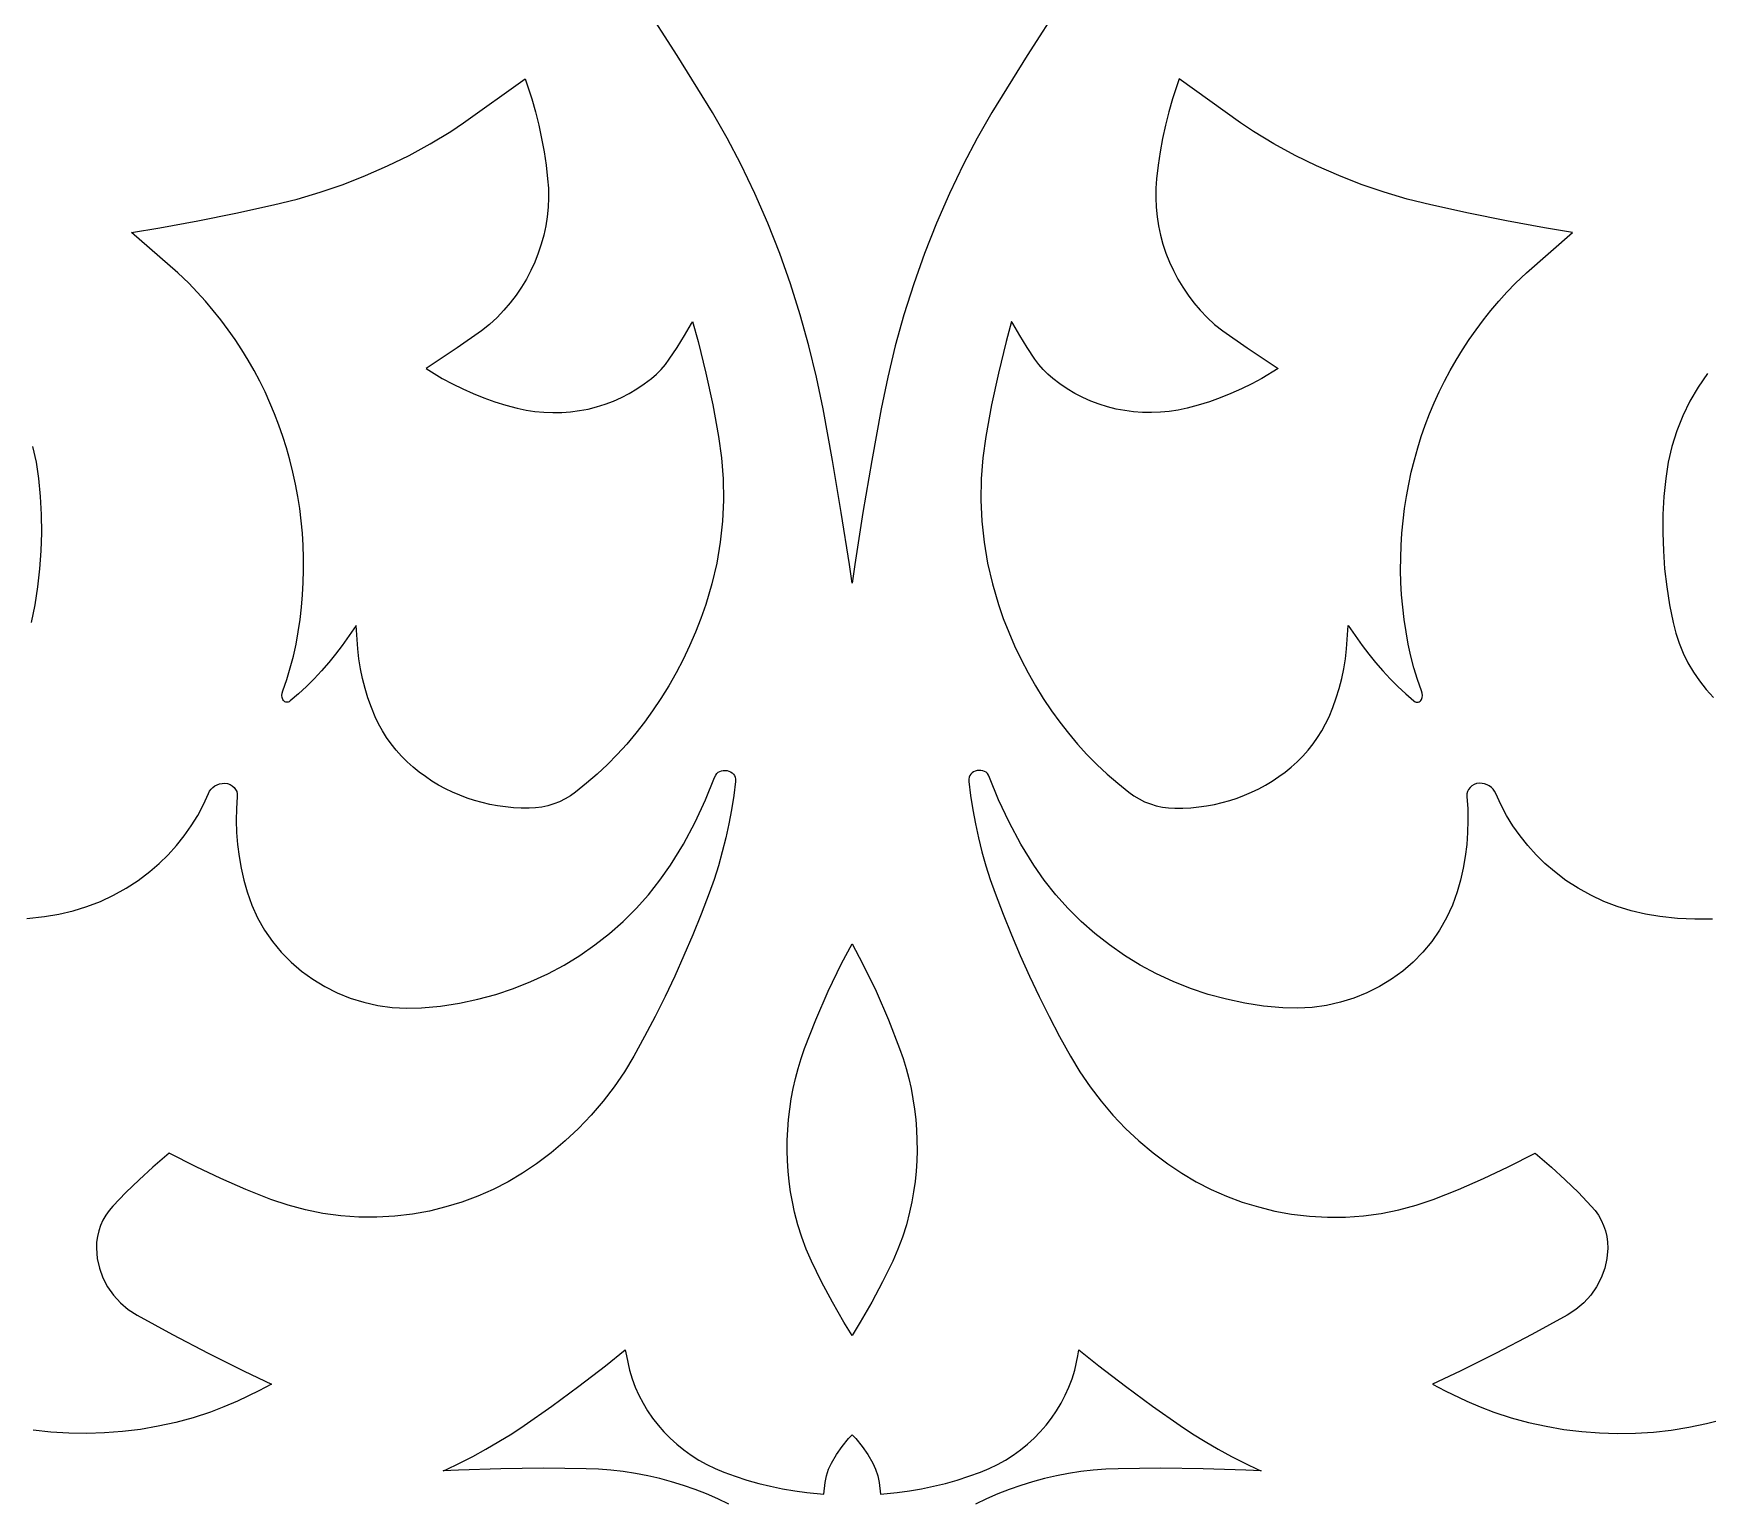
# Model space of a CAD drawing. Extents: x 2828 to 3228, y -800 to 800.
# Drawn here: x 2993.7 to 3064.2, y 72.7 to 134.5 of the extents above; entities that cross this region are included whole.
import ezdxf

# ---------------------------------------------------------------- set-up
doc = ezdxf.new("R2010")
doc.units = 0
doc.layers.add('LAYER_1', color=18, linetype='CONTINUOUS')

msp = doc.modelspace()

# ---------------------------------------------------------------- linework, layer by layer
at = {"layer": 'LAYER_1'}
for points in [[(3036.95, 135.837), (3035.502, 133.583), (3034.023, 131.186), (3033.4, 130.109), (3032.823, 129.008), (3032.234, 127.772), (3031.688, 126.52), (3031.187, 125.252), (3030.731, 123.97), (3030.32, 122.673), (3029.955, 121.364), (3029.635, 120.043), (3029.361, 118.713), (3028.962, 116.532), (3028.593, 114.347), (3028.253, 112.157), (3028.14, 111.366), (3028.138, 111.372), (3028.136, 111.366), (3028.023, 112.157), (3027.684, 114.347), (3027.314, 116.532), (3026.915, 118.713), (3026.641, 120.043), (3026.322, 121.364), (3025.956, 122.673), (3025.545, 123.97), (3025.089, 125.252), (3024.588, 126.52), (3024.043, 127.772), (3023.453, 129.008), (3022.876, 130.109), (3022.254, 131.186), (3020.774, 133.583), (3019.326, 135.837)], [(3064.156, 120.199), (3063.763, 119.628), (3063.415, 119.032), (3063.113, 118.415), (3062.859, 117.779), (3062.654, 117.127), (3062.498, 116.46), (3062.393, 115.78), (3062.321, 115.021), (3062.28, 114.259), (3062.272, 113.497), (3062.295, 112.735), (3062.349, 111.974), (3062.436, 111.216), (3062.554, 110.461), (3062.703, 109.712), (3062.816, 109.273), (3062.959, 108.845), (3063.132, 108.427), (3063.333, 108.023), (3063.563, 107.631), (3063.82, 107.255), (3064.103, 106.895), (3064.412, 106.553)], [(2993.622, 117.127), (2993.778, 116.46), (2993.883, 115.78), (2993.955, 115.021), (2993.996, 114.259), (2994.004, 113.497), (2993.981, 112.735), (2993.927, 111.974), (2993.84, 111.216), (2993.722, 110.461), (2993.573, 109.712)], [(2993.389, 97.259), (2994.127, 97.334), (2994.736, 97.435), (2995.335, 97.576), (2995.919, 97.757), (2996.489, 97.977), (2997.04, 98.235), (2997.572, 98.53), (2998.081, 98.862), (2998.566, 99.228), (2998.965, 99.573), (2999.339, 99.94), (2999.69, 100.326), (3000.014, 100.732), (3000.312, 101.156), (3000.583, 101.597), (3000.825, 102.054), (3001.034, 102.515), (3001.087, 102.619), (3001.149, 102.703), (3001.223, 102.777), (3001.309, 102.839), (3001.404, 102.889), (3001.507, 102.925), (3001.615, 102.945), (3001.726, 102.949), (3001.844, 102.933), (3001.949, 102.896), (3002.041, 102.842), (3002.12, 102.772), (3002.182, 102.691), (3002.225, 102.599), (3002.249, 102.501), (3002.251, 102.382), (3002.217, 101.889), (3002.208, 101.382), (3002.223, 100.876), (3002.262, 100.371), (3002.325, 99.868), (3002.413, 99.369), (3002.525, 98.873), (3002.662, 98.38), (3002.86, 97.817), (3003.107, 97.278), (3003.399, 96.767), (3003.732, 96.286), (3004.105, 95.837), (3004.514, 95.421), (3004.956, 95.04), (3005.43, 94.697), (3005.932, 94.392), (3006.459, 94.128), (3007.009, 93.906), (3007.58, 93.728), (3008.167, 93.596), (3008.77, 93.511), (3009.385, 93.476), (3010.008, 93.492), (3010.811, 93.569), (3011.601, 93.69), (3012.379, 93.855), (3013.141, 94.062), (3013.887, 94.311), (3014.615, 94.601), (3015.323, 94.93), (3016.008, 95.297), (3016.67, 95.702), (3017.307, 96.144), (3017.916, 96.621), (3018.497, 97.132), (3019.046, 97.677), (3019.563, 98.255), (3020.046, 98.863), (3020.492, 99.503), (3021.038, 100.391), (3021.531, 101.306), (3021.969, 102.246), (3022.348, 103.198), (3022.393, 103.293), (3022.442, 103.359), (3022.499, 103.41), (3022.564, 103.449), (3022.637, 103.476), (3022.714, 103.49), (3022.795, 103.492), (3022.875, 103.481), (3022.953, 103.459), (3023.024, 103.425), (3023.087, 103.382), (3023.139, 103.33), (3023.18, 103.271), (3023.208, 103.204), (3023.223, 103.126), (3023.222, 103.027), (3023.151, 102.433), (3023.059, 101.834), (3022.949, 101.239), (3022.82, 100.647), (3022.672, 100.058), (3022.507, 99.474), (3022.323, 98.895), (3022.12, 98.32), (3021.785, 97.438), (3021.431, 96.563), (3021.059, 95.694), (3020.67, 94.832), (3020.264, 93.977), (3019.84, 93.13), (3019.4, 92.29), (3018.943, 91.46), (3018.548, 90.804), (3018.118, 90.171), (3017.654, 89.563), (3017.155, 88.979), (3016.624, 88.422), (3016.062, 87.893), (3015.469, 87.394), (3014.847, 86.924), (3014.261, 86.531), (3013.652, 86.174), (3013.023, 85.852), (3012.375, 85.568), (3011.711, 85.321), (3011.031, 85.112), (3010.338, 84.942), (3009.634, 84.812), (3008.878, 84.72), (3008.12, 84.677), (3007.363, 84.682), (3006.608, 84.736), (3005.859, 84.838), (3005.118, 84.987), (3004.388, 85.185), (3003.67, 85.43), (3002.605, 85.852), (3001.554, 86.308), (3000.519, 86.798), (2999.38, 87.383), (2998.689, 86.786), (2998.114, 86.258), (2997.557, 85.715), (2997.015, 85.153), (2996.856, 84.966), (2996.715, 84.765), (2996.595, 84.553), (2996.495, 84.332), (2996.417, 84.102), (2996.362, 83.866), (2996.329, 83.626), (2996.32, 83.38), (2996.355, 82.949), (2996.447, 82.53), (2996.593, 82.128), (2996.79, 81.749), (2997.037, 81.398), (2997.328, 81.078), (2997.663, 80.794), (2998.033, 80.554), (2999.519, 79.737), (3001.018, 78.953), (3002.534, 78.2), (3003.698, 77.65), (3003.161, 77.372), (3002.253, 76.936), (3001.691, 76.692), (3001.119, 76.477), (3000.392, 76.242), (2999.657, 76.043), (2998.916, 75.879), (2998.169, 75.751), (2997.418, 75.658), (2996.664, 75.601), (2995.909, 75.578), (2995.155, 75.591), (2994.402, 75.639), (2993.652, 75.723)], [(3064.363, 97.233), (3063.625, 97.225), (3062.887, 97.259), (3062.149, 97.334), (3061.54, 97.435), (3060.942, 97.576), (3060.357, 97.757), (3059.788, 97.977), (3059.236, 98.235), (3058.705, 98.53), (3058.195, 98.862), (3057.711, 99.228), (3057.311, 99.573), (3056.937, 99.94), (3056.587, 100.326), (3056.262, 100.732), (3055.964, 101.156), (3055.693, 101.597), (3055.451, 102.054), (3055.243, 102.515), (3055.189, 102.619), (3055.127, 102.703), (3055.053, 102.777), (3054.967, 102.839), (3054.872, 102.889), (3054.77, 102.925), (3054.661, 102.945), (3054.55, 102.949), (3054.432, 102.933), (3054.328, 102.896), (3054.235, 102.842), (3054.156, 102.772), (3054.095, 102.691), (3054.051, 102.599), (3054.027, 102.501), (3054.025, 102.382), (3054.059, 101.889), (3054.068, 101.382), (3054.053, 100.876), (3054.014, 100.371), (3053.951, 99.868), (3053.863, 99.369), (3053.751, 98.873), (3053.615, 98.38), (3053.416, 97.817), (3053.169, 97.278), (3052.877, 96.767), (3052.544, 96.286), (3052.171, 95.837), (3051.762, 95.421), (3051.32, 95.04), (3050.846, 94.697), (3050.344, 94.392), (3049.817, 94.128), (3049.267, 93.906), (3048.697, 93.728), (3048.109, 93.596), (3047.506, 93.511), (3046.891, 93.476), (3046.268, 93.492), (3045.465, 93.569), (3044.675, 93.69), (3043.897, 93.855), (3043.135, 94.062), (3042.389, 94.311), (3041.661, 94.601), (3040.954, 94.93), (3040.268, 95.297), (3039.606, 95.702), (3038.969, 96.144), (3038.36, 96.621), (3037.78, 97.132), (3037.23, 97.677), (3036.713, 98.255), (3036.23, 98.863), (3035.784, 99.503), (3035.238, 100.391), (3034.745, 101.306), (3034.307, 102.246), (3033.929, 103.198), (3033.883, 103.293), (3033.834, 103.359), (3033.777, 103.41), (3033.712, 103.449), (3033.64, 103.476), (3033.562, 103.49), (3033.481, 103.492), (3033.401, 103.481), (3033.323, 103.459), (3033.252, 103.425), (3033.189, 103.382), (3033.137, 103.33), (3033.096, 103.271), (3033.068, 103.204), (3033.053, 103.126), (3033.054, 103.027), (3033.126, 102.433), (3033.217, 101.834), (3033.328, 101.239), (3033.456, 100.647), (3033.604, 100.058), (3033.769, 99.474), (3033.953, 98.895), (3034.156, 98.32), (3034.492, 97.438), (3034.845, 96.563), (3035.217, 95.694), (3035.606, 94.832), (3036.012, 93.977), (3036.436, 93.13), (3036.876, 92.29), (3037.333, 91.46), (3037.728, 90.804), (3038.158, 90.171), (3038.623, 89.563), (3039.121, 88.979), (3039.652, 88.422), (3040.214, 87.893), (3040.807, 87.394), (3041.429, 86.924), (3042.015, 86.531), (3042.624, 86.174), (3043.253, 85.852), (3043.901, 85.568), (3044.565, 85.321), (3045.245, 85.112), (3045.938, 84.942), (3046.642, 84.812), (3047.398, 84.72), (3048.156, 84.677), (3048.913, 84.682), (3049.668, 84.736), (3050.417, 84.838), (3051.158, 84.987), (3051.888, 85.185), (3052.606, 85.43), (3053.671, 85.852), (3054.722, 86.308), (3055.757, 86.798), (3056.897, 87.383), (3057.587, 86.786), (3058.162, 86.258), (3058.719, 85.715), (3059.261, 85.153), (3059.42, 84.966), (3059.561, 84.765), (3059.682, 84.553), (3059.781, 84.332), (3059.859, 84.102), (3059.914, 83.866), (3059.947, 83.626), (3059.956, 83.38), (3059.921, 82.949), (3059.83, 82.53), (3059.683, 82.128), (3059.486, 81.749), (3059.24, 81.398), (3058.948, 81.078), (3058.613, 80.794), (3058.243, 80.554), (3056.757, 79.737), (3055.259, 78.953), (3053.743, 78.2), (3052.578, 77.65), (3053.115, 77.372), (3054.023, 76.936), (3054.585, 76.692), (3055.157, 76.477), (3055.884, 76.242), (3056.619, 76.043), (3057.36, 75.879), (3058.107, 75.751), (3058.858, 75.658), (3059.612, 75.601), (3060.367, 75.578), (3061.121, 75.591), (3061.874, 75.639), (3062.624, 75.723), (3063.37, 75.841), (3064.11, 75.994), (3064.842, 76.183)], [(3022.946, 72.604), (3022.48, 72.827), (3022.006, 73.033), (3021.524, 73.222), (3021.035, 73.392), (3020.54, 73.545), (3020.038, 73.679), (3019.531, 73.795), (3019.02, 73.893), (3018.504, 73.972), (3017.984, 74.031), (3017.461, 74.072), (3016.936, 74.093), (3015.144, 74.113), (3013.352, 74.094), (3011.562, 74.034), (3010.918, 73.999), (3011.029, 74.048), (3011.602, 74.321), (3012.167, 74.61), (3012.722, 74.914), (3013.268, 75.233), (3013.804, 75.567), (3014.33, 75.916), (3015.49, 76.728), (3016.63, 77.565), (3017.75, 78.426), (3018.587, 79.1), (3018.636, 78.84), (3018.767, 78.248), (3018.877, 77.884), (3019.009, 77.531), (3019.162, 77.188), (3019.335, 76.855), (3019.527, 76.534), (3019.738, 76.225), (3019.967, 75.928), (3020.213, 75.645), (3020.477, 75.376), (3020.756, 75.122), (3021.051, 74.883), (3021.361, 74.661), (3021.685, 74.456), (3022.022, 74.268), (3022.372, 74.099), (3022.733, 73.949), (3023.219, 73.774), (3023.71, 73.617), (3024.206, 73.477), (3024.708, 73.355), (3025.213, 73.25), (3025.723, 73.164), (3026.236, 73.096), (3026.946, 73.027), (3026.998, 73.519), (3027.058, 73.797), (3027.148, 74.069), (3027.267, 74.332), (3027.478, 74.689), (3027.718, 75.034), (3027.984, 75.361), (3028.138, 75.52), (3028.292, 75.361), (3028.558, 75.034), (3028.798, 74.689), (3029.009, 74.332), (3029.128, 74.069), (3029.218, 73.797), (3029.279, 73.519), (3029.331, 73.027), (3030.04, 73.096), (3030.553, 73.164), (3031.063, 73.25), (3031.569, 73.355), (3032.07, 73.477), (3032.566, 73.617), (3033.057, 73.774), (3033.543, 73.949), (3033.904, 74.099), (3034.254, 74.268), (3034.592, 74.456), (3034.915, 74.661), (3035.225, 74.883), (3035.52, 75.122), (3035.799, 75.376), (3036.063, 75.645), (3036.309, 75.928), (3036.538, 76.225), (3036.749, 76.534), (3036.942, 76.855), (3037.114, 77.188), (3037.267, 77.531), (3037.399, 77.884), (3037.509, 78.248), (3037.64, 78.84), (3037.689, 79.1), (3038.526, 78.426), (3039.646, 77.565), (3040.786, 76.728), (3041.946, 75.916), (3042.472, 75.567), (3043.008, 75.233), (3043.554, 74.914), (3044.11, 74.61), (3044.674, 74.321), (3045.247, 74.048), (3045.359, 73.999), (3044.714, 74.034), (3042.924, 74.094), (3041.132, 74.113), (3039.34, 74.093), (3038.815, 74.072), (3038.292, 74.031), (3037.772, 73.972), (3037.256, 73.893), (3036.745, 73.795), (3036.238, 73.679), (3035.737, 73.545), (3035.241, 73.392), (3034.752, 73.222), (3034.27, 73.033), (3033.796, 72.827), (3033.33, 72.604)]]:
    msp.add_lwpolyline(points, dxfattribs=at)
for points in [[(3017.02, 118.703), (3017.382, 118.794), (3017.737, 118.905), (3018.085, 119.036), (3018.426, 119.187), (3018.757, 119.358), (3019.079, 119.549), (3019.389, 119.759), (3019.688, 119.988), (3019.898, 120.171), (3020.093, 120.368), (3020.274, 120.578), (3020.438, 120.798), (3020.768, 121.292), (3021.081, 121.793), (3021.377, 122.304), (3021.42, 122.383), (3021.654, 121.542), (3021.981, 120.217), (3022.268, 118.883), (3022.514, 117.544), (3022.637, 116.654), (3022.704, 115.763), (3022.718, 114.872), (3022.678, 113.982), (3022.583, 113.095), (3022.435, 112.215), (3022.234, 111.342), (3021.978, 110.479), (3021.772, 109.888), (3021.544, 109.304), (3021.294, 108.728), (3021.024, 108.161), (3020.732, 107.604), (3020.421, 107.056), (3020.089, 106.518), (3019.737, 105.992), (3019.392, 105.515), (3019.029, 105.051), (3018.648, 104.601), (3018.249, 104.165), (3017.833, 103.743), (3017.401, 103.337), (3016.952, 102.946), (3016.49, 102.572), (3016.277, 102.42), (3016.054, 102.288), (3015.821, 102.174), (3015.579, 102.079), (3015.329, 102.003), (3015.073, 101.947), (3014.812, 101.912), (3014.546, 101.898), (3014.21, 101.901), (3013.875, 101.918), (3013.541, 101.951), (3013.211, 101.998), (3012.883, 102.059), (3012.56, 102.135), (3012.241, 102.224), (3011.927, 102.327), (3011.618, 102.444), (3011.315, 102.575), (3011.019, 102.718), (3010.729, 102.875), (3010.447, 103.044), (3010.172, 103.227), (3009.906, 103.422), (3009.65, 103.628), (3009.397, 103.854), (3009.159, 104.093), (3008.936, 104.343), (3008.728, 104.604), (3008.536, 104.876), (3008.36, 105.157), (3008.201, 105.448), (3008.058, 105.749), (3007.897, 106.142), (3007.753, 106.541), (3007.629, 106.945), (3007.523, 107.354), (3007.436, 107.767), (3007.369, 108.184), (3007.32, 108.603), (3007.252, 109.592), (3006.663, 108.753), (3006.387, 108.388), (3006.099, 108.033), (3005.798, 107.687), (3005.484, 107.351), (3005.159, 107.025), (3004.822, 106.709), (3004.482, 106.412), (3004.433, 106.38), (3004.39, 106.365), (3004.345, 106.359), (3004.299, 106.364), (3004.256, 106.379), (3004.219, 106.402), (3004.19, 106.431), (3004.166, 106.471), (3004.139, 106.556), (3004.128, 106.646), (3004.134, 106.736), (3004.162, 106.836), (3004.331, 107.311), (3004.483, 107.803), (3004.614, 108.301), (3004.723, 108.803), (3004.816, 109.319), (3004.893, 109.836), (3004.954, 110.355), (3004.999, 110.874), (3005.029, 111.394), (3005.043, 111.915), (3005.041, 112.435), (3005.023, 112.955), (3004.991, 113.474), (3004.942, 113.992), (3004.878, 114.509), (3004.798, 115.025), (3004.703, 115.538), (3004.592, 116.049), (3004.465, 116.557), (3004.324, 117.063), (3004.172, 117.546), (3004.005, 118.024), (3003.824, 118.497), (3003.628, 118.964), (3003.418, 119.424), (3003.193, 119.878), (3002.955, 120.326), (3002.703, 120.766), (3002.437, 121.199), (3002.158, 121.624), (3001.865, 122.041), (3001.56, 122.451), (3001.241, 122.851), (3000.91, 123.243), (3000.566, 123.626), (3000.208, 124.001), (2999.749, 124.437), (2997.803, 126.139), (2998.99, 126.335), (3000.59, 126.627), (3002.185, 126.948), (3003.775, 127.296), (3004.765, 127.544), (3005.742, 127.833), (3006.705, 128.161), (3007.651, 128.529), (3008.579, 128.936), (3009.488, 129.382), (3010.377, 129.865), (3011.244, 130.386), (3011.782, 130.746), (3014.368, 132.605), (3014.472, 132.311), (3014.647, 131.764), (3014.804, 131.212), (3014.943, 130.656), (3015.064, 130.096), (3015.167, 129.533), (3015.252, 128.967), (3015.319, 128.399), (3015.348, 127.996), (3015.354, 127.595), (3015.338, 127.196), (3015.299, 126.8), (3015.238, 126.408), (3015.155, 126.02), (3015.051, 125.637), (3014.926, 125.26), (3014.779, 124.89), (3014.612, 124.528), (3014.425, 124.174), (3014.218, 123.83), (3013.991, 123.495), (3013.744, 123.171), (3013.478, 122.859), (3013.195, 122.561), (3012.874, 122.265), (3012.528, 121.993), (3011.508, 121.273), (3010.199, 120.402), (3010.884, 119.994), (3011.309, 119.763), (3011.743, 119.549), (3012.186, 119.352), (3012.637, 119.173), (3013.096, 119.011), (3013.561, 118.866), (3014.034, 118.74), (3014.407, 118.66), (3014.782, 118.601), (3015.159, 118.565), (3015.535, 118.55), (3015.91, 118.557), (3016.284, 118.584), (3016.654, 118.634)], [(3039.256, 118.703), (3038.895, 118.794), (3038.539, 118.905), (3038.191, 119.036), (3037.85, 119.187), (3037.519, 119.358), (3037.197, 119.549), (3036.887, 119.759), (3036.588, 119.988), (3036.378, 120.171), (3036.183, 120.368), (3036.002, 120.578), (3035.838, 120.798), (3035.508, 121.292), (3035.195, 121.793), (3034.899, 122.304), (3034.856, 122.383), (3034.622, 121.542), (3034.295, 120.217), (3034.009, 118.883), (3033.762, 117.544), (3033.639, 116.654), (3033.572, 115.763), (3033.558, 114.872), (3033.599, 113.982), (3033.693, 113.095), (3033.841, 112.215), (3034.043, 111.342), (3034.298, 110.479), (3034.504, 109.888), (3034.733, 109.304), (3034.982, 108.728), (3035.253, 108.161), (3035.544, 107.604), (3035.855, 107.056), (3036.187, 106.518), (3036.539, 105.992), (3036.884, 105.515), (3037.247, 105.051), (3037.629, 104.601), (3038.027, 104.165), (3038.443, 103.743), (3038.875, 103.337), (3039.324, 102.946), (3039.786, 102.572), (3040, 102.42), (3040.222, 102.288), (3040.455, 102.174), (3040.697, 102.079), (3040.947, 102.003), (3041.203, 101.947), (3041.464, 101.912), (3041.73, 101.898), (3042.066, 101.901), (3042.402, 101.918), (3042.735, 101.951), (3043.065, 101.998), (3043.393, 102.059), (3043.716, 102.135), (3044.035, 102.224), (3044.349, 102.327), (3044.658, 102.444), (3044.961, 102.575), (3045.258, 102.718), (3045.547, 102.875), (3045.829, 103.044), (3046.104, 103.227), (3046.37, 103.422), (3046.627, 103.628), (3046.879, 103.854), (3047.117, 104.093), (3047.341, 104.343), (3047.548, 104.604), (3047.74, 104.876), (3047.916, 105.157), (3048.075, 105.448), (3048.218, 105.749), (3048.379, 106.142), (3048.523, 106.541), (3048.647, 106.945), (3048.753, 107.354), (3048.84, 107.767), (3048.908, 108.184), (3048.956, 108.603), (3049.024, 109.592), (3049.613, 108.753), (3049.889, 108.388), (3050.177, 108.033), (3050.478, 107.687), (3050.792, 107.351), (3051.117, 107.025), (3051.454, 106.709), (3051.794, 106.412), (3051.843, 106.38), (3051.886, 106.365), (3051.931, 106.359), (3051.977, 106.364), (3052.02, 106.379), (3052.057, 106.402), (3052.087, 106.431), (3052.11, 106.471), (3052.138, 106.556), (3052.148, 106.646), (3052.142, 106.736), (3052.114, 106.836), (3051.945, 107.311), (3051.793, 107.803), (3051.662, 108.301), (3051.553, 108.803), (3051.46, 109.319), (3051.384, 109.836), (3051.323, 110.355), (3051.277, 110.874), (3051.248, 111.394), (3051.234, 111.915), (3051.235, 112.435), (3051.253, 112.955), (3051.286, 113.474), (3051.334, 113.992), (3051.398, 114.509), (3051.478, 115.025), (3051.573, 115.538), (3051.684, 116.049), (3051.811, 116.557), (3051.953, 117.063), (3052.104, 117.546), (3052.271, 118.024), (3052.452, 118.497), (3052.648, 118.964), (3052.859, 119.424), (3053.083, 119.878), (3053.321, 120.326), (3053.573, 120.766), (3053.839, 121.199), (3054.118, 121.624), (3054.411, 122.041), (3054.716, 122.451), (3055.035, 122.851), (3055.366, 123.243), (3055.71, 123.626), (3056.068, 124.001), (3056.527, 124.437), (3058.473, 126.139), (3057.286, 126.335), (3055.686, 126.627), (3054.091, 126.948), (3052.501, 127.296), (3051.511, 127.544), (3050.534, 127.833), (3049.571, 128.161), (3048.625, 128.529), (3047.697, 128.936), (3046.788, 129.382), (3045.899, 129.865), (3045.032, 130.386), (3044.494, 130.746), (3041.908, 132.605), (3041.804, 132.311), (3041.629, 131.764), (3041.472, 131.212), (3041.333, 130.656), (3041.212, 130.096), (3041.109, 129.533), (3041.024, 128.967), (3040.957, 128.399), (3040.928, 127.996), (3040.922, 127.595), (3040.939, 127.196), (3040.977, 126.8), (3041.038, 126.408), (3041.121, 126.02), (3041.225, 125.637), (3041.351, 125.26), (3041.497, 124.89), (3041.664, 124.528), (3041.851, 124.174), (3042.058, 123.83), (3042.285, 123.495), (3042.532, 123.171), (3042.798, 122.859), (3043.081, 122.561), (3043.403, 122.265), (3043.748, 121.993), (3044.768, 121.273), (3046.077, 120.402), (3045.392, 119.994), (3044.967, 119.763), (3044.533, 119.549), (3044.09, 119.352), (3043.639, 119.173), (3043.18, 119.011), (3042.715, 118.866), (3042.242, 118.74), (3041.869, 118.66), (3041.494, 118.601), (3041.118, 118.565), (3040.741, 118.55), (3040.366, 118.557), (3039.992, 118.584), (3039.622, 118.634)], [(3028.138, 96.189), (3028.14, 96.19), (3028.578, 95.366), (3029.145, 94.191), (3029.665, 92.997), (3030.139, 91.785), (3030.282, 91.368), (3030.41, 90.947), (3030.522, 90.522), (3030.619, 90.095), (3030.7, 89.666), (3030.765, 89.234), (3030.815, 88.801), (3030.85, 88.366), (3030.869, 87.931), (3030.872, 87.495), (3030.859, 87.059), (3030.831, 86.624), (3030.787, 86.189), (3030.728, 85.755), (3030.652, 85.323), (3030.561, 84.893), (3030.425, 84.365), (3030.261, 83.846), (3030.07, 83.335), (3029.851, 82.833), (3029.421, 81.965), (3028.964, 81.107), (3028.481, 80.261), (3028.138, 79.706), (3027.795, 80.261), (3027.312, 81.107), (3026.855, 81.965), (3026.425, 82.833), (3026.206, 83.335), (3026.015, 83.846), (3025.851, 84.365), (3025.715, 84.893), (3025.624, 85.323), (3025.548, 85.755), (3025.489, 86.189), (3025.445, 86.624), (3025.417, 87.059), (3025.404, 87.495), (3025.407, 87.931), (3025.426, 88.366), (3025.461, 88.801), (3025.511, 89.234), (3025.576, 89.666), (3025.658, 90.095), (3025.754, 90.522), (3025.866, 90.947), (3025.994, 91.368), (3026.137, 91.785), (3026.611, 92.997), (3027.131, 94.191), (3027.698, 95.366), (3028.136, 96.19)]]:
    msp.add_lwpolyline(points, close=True, dxfattribs=at)

doc.saveas('drawing.dxf')
